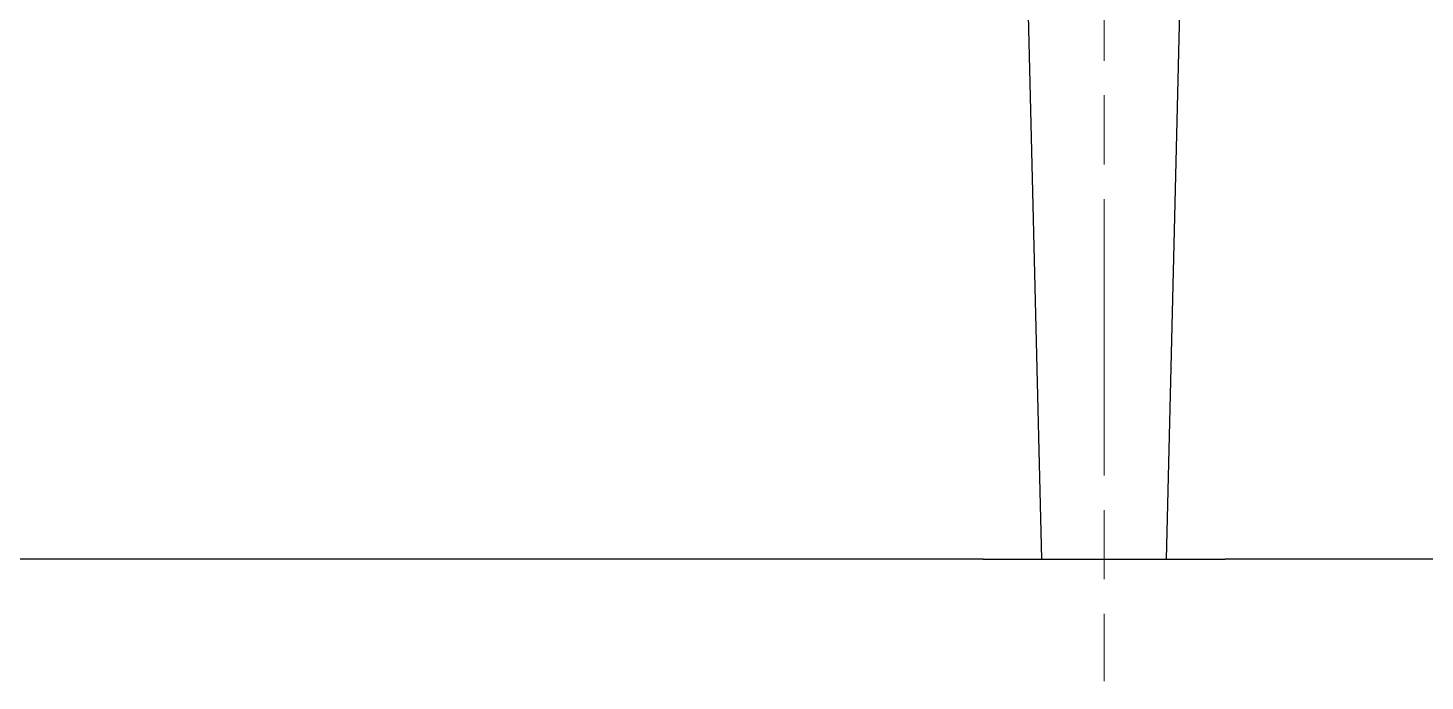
# Model space of a CAD drawing. Header units: millimetres. Extents: x 0 to 1486, y 0 to 1051.
# Drawn here: x 883.58 to 919.36, y 502.2 to 518.93 of the extents above; entities that cross this region are included whole.
import ezdxf

# ---------------------------------------------------------------- set-up
doc = ezdxf.new("R2010")
doc.units = ezdxf.units.MM
doc.header["$LTSCALE"] = 1.25
doc.linetypes.add('CHAIN', pattern=[0.3543, 0.2362, -0.0295, 0.0591, -0.0295])
doc.layers.add('Mittellinie(DIN)', color=7, linetype='CHAIN', lineweight=15, true_color=0x262659)
doc.layers.add('Sichtbare Kanten(DIN)', color=7, linetype='Continuous', lineweight=25, true_color=0x262659)

msp = doc.modelspace()

# ---------------------------------------------------------------- linework, layer by layer
at = {"layer": 'Mittellinie(DIN)', "ltscale": 23.990969}
msp.add_line((911.138, 525.17), (911.138, 502.199), dxfattribs=at)
at = {"layer": 'Sichtbare Kanten(DIN)'}
for p, q in [((912.738, 505.324), (913.21, 524.635)), ((909.189, 519.608), (909.538, 505.324)), ((908.039, 505.324), (791.238, 505.324)), ((908.039, 505.324), (909.538, 505.324)), ((909.538, 505.324), (912.738, 505.324)), ((912.738, 505.324), (914.238, 505.324)), ((989.039, 505.324), (914.238, 505.324))]:
    msp.add_line(p, q, dxfattribs=at)

doc.saveas('drawing.dxf')
